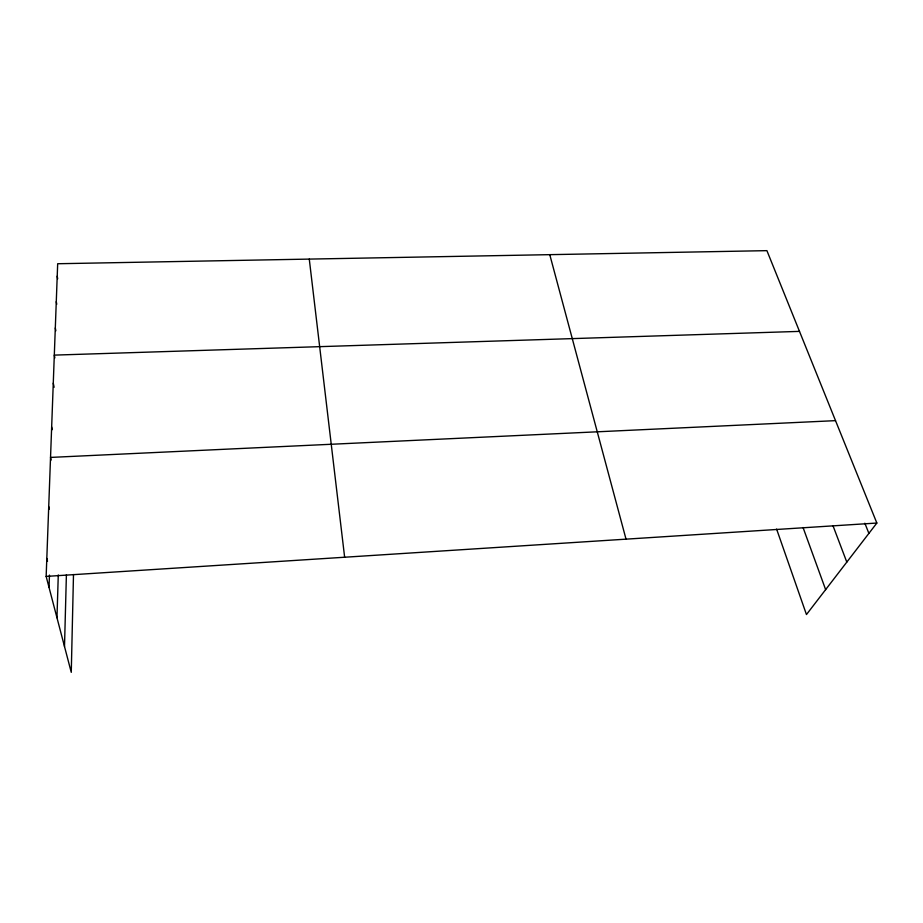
<?xml version="1.0" encoding="UTF-8"?>
<svg xmlns="http://www.w3.org/2000/svg" width="923" height="923" viewBox="0 0 923 923"><rect width="100%" height="100%" fill="white"/><g stroke="black" fill="none" stroke-linecap="round" stroke-linejoin="round"><path stroke-width="1.38" d="M73.494 574.51L71.267 672.348L46.15 576.413L57.676 263.736L766.909 250.652L876.85 523.041L806.46 614.556L776.612 529.098M64.506 646.515L66.398 574.787M56.972 617.729L58.276 574.948M49.034 587.409L49.461 575.087M46.15 576.413L876.85 523.041M835.523 420.646L50.534 457.416L51.123 460.058M799.491 331.38L54.307 355.113L54.849 357.905M864.863 523.226L868.889 533.39M833.065 525.914L846.806 562.107M803.045 527.495L825.635 589.635M549.773 254.656L626.025 539.159M46.808 558.473L47.523 561.253M48.723 506.565L49.334 509.138M51.653 426.957L52.23 429.656M53.269 383.149L54.111 387.279M55.311 327.977L55.842 330.803M56.28 301.671L56.741 304.244M57.214 276.185L57.676 278.781M309.274 259.098L344.637 557.238"/></g></svg>
